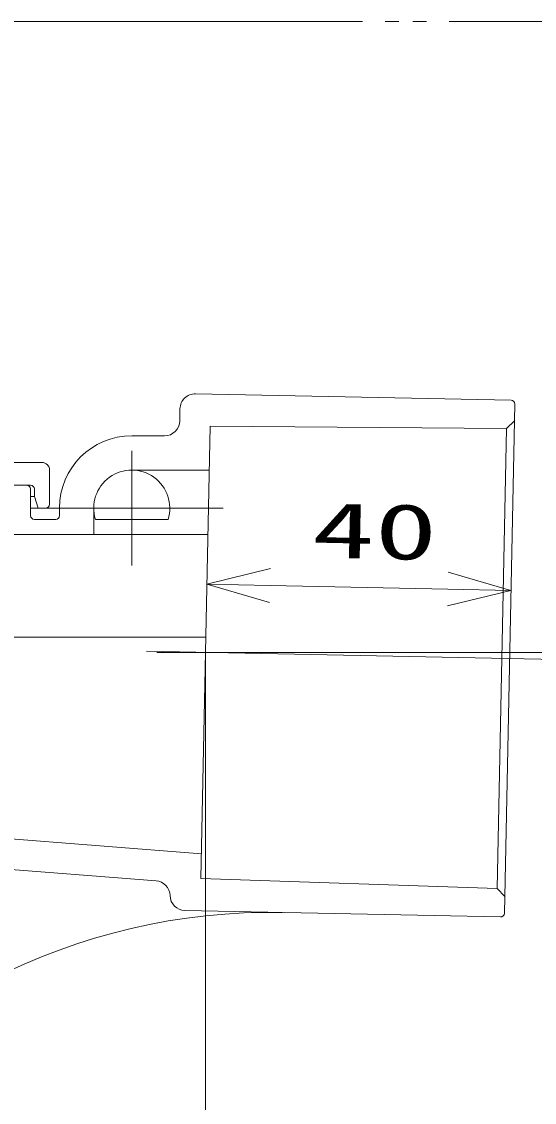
# Model space of a CAD drawing. Units: millimetres on the paper. Extents: x -305 to 305, y -152 to 152.
# Drawn here: x -45.6 to -23.13, y 38.95 to 86.34 of the extents above; entities that cross this region are included whole.
import ezdxf
from ezdxf.enums import TextEntityAlignment as Align

# ---------------------------------------------------------------- set-up
doc = ezdxf.new("R2010")
doc.units = ezdxf.units.MM
for name, pattern in [('LONG_CHAIN', [21, 18, -1, 1, -1]), ('LONG_DASHED2', [13, 12, -1]), ('LONG_DOUBLE_CHAIN', [21.8, 18, -1, 0.6, -0.6, 0.6, -1])]:
    doc.linetypes.add(name, pattern=pattern)
doc.layers.add('0-1_TV', color=7, linetype='Continuous', lineweight=9)
doc.layers.add('0-2_0', color=7, linetype='Continuous', lineweight=9)
doc.styles.add('ＭＳ ゴシック', font='')
doc.styles.get('ＭＳ ゴシック').set_extended_font_data('MS Gothic')

# ---------------------------------------------------------------- blocks, each defined once
blk = doc.blocks.new('_OPEN30')
at = {"layer": '0-2_0'}
blk.add_line((0, 0), (-1, 0), dxfattribs=at)
blk.add_lwpolyline([(-1, 0.2679), (0, 0), (-1, -0.2679)], dxfattribs=at)

msp = doc.modelspace()

# ---------------------------------------------------------------- linework, layer by layer
at = {"layer": '0-1_TV', "linetype": 'LONG_DOUBLE_CHAIN'}
msp.add_line((-201.261, 86.345), (-5.058, 86.345), dxfattribs=at)
at = {"layer": '0-1_TV'}
for p, q in [((-24.15, 69.741), (-37.981, 70.023)), ((-38.661, 69.37), (-38.672, 68.832)), ((-23.987, 69.571), (-24.442, 47.243)), ((-24.342, 68.507), (-24.002, 68.843)), ((-37.343, 68.596), (-37.747, 48.761)), ((-24.342, 68.507), (-37.343, 68.596)), ((-24.342, 68.507), (-24.753, 48.321)), ((-40.776, 68.179), (-39.338, 68.179)), ((-54.287, 67.012), (-44.709, 67.012)), ((-44.376, 66.679), (-44.376, 65.179)), ((-40.776, 66.679), (-37.382, 66.679)), ((-46.042, 66.012), (-45.209, 66.012)), ((-45.209, 65.845), (-45.209, 64.679)), ((-44.876, 65.012), (-45.042, 65.512)), ((-44.542, 65.012), (-45.209, 65.012)), ((-43.942, 65.012), (-43.942, 64.679)), ((-42.442, 65.012), (-42.442, 63.845)), ((-45.042, 64.512), (-44.109, 64.512)), ((-42.366, 64.512), (-39.186, 64.512)), ((-47.209, 63.845), (-40.776, 63.845)), ((-40.776, 63.845), (-37.44, 63.845)), ((-26.923, 61.458), (-34.715, 61.617)), ((-37.545, 58.679), (-37.545, 15.15)), ((-53.892, 51.12), (-37.725, 49.847)), ((-55.683, 49.923), (-39.71, 48.666)), ((-24.753, 48.321), (-37.747, 48.761)), ((-24.753, 48.321), (-24.427, 47.971)), ((-24.612, 47.079), (-38.442, 47.361))]:
    msp.add_line(p, q, dxfattribs=at)
at = {"layer": '0-1_TV', "linetype": 'LONG_CHAIN'}
for p, q in [((-40.776, 67.525), (-40.776, 62.499)), ((-44.789, 65.012), (-36.762, 65.012)), ((-40.13, 58.731), (-11.259, 58.143)), ((-39.678, 58.679), (-11.838, 58.679))]:
    msp.add_line(p, q, dxfattribs=at)
at = {"layer": '0-1_TV', "linetype": 'LONG_DASHED2'}
msp.add_line((-47.574, 59.345), (-37.531, 59.345), dxfattribs=at)
at = {"layer": '0-1_TV'}
msp.add_lwpolyline([(-45.042, 65.845), (-45.042, 65.512), (-45.209, 65.512)], dxfattribs=at)
for centre, radius, start, end in [((-37.994, 69.357), 0.667, 88.8333, 178.8333), ((-24.154, 69.575), 0.167, 358.8333, 88.8333), ((-39.338, 68.845), 0.667, 270, 358.8333), ((-40.776, 65.012), 3.167, 90, 180), ((-44.709, 66.679), 0.333, 0, 90), ((-40.776, 65.012), 1.667, 342.542, 197.458), ((-45.376, 65.845), 0.167, 0, 90), ((-45.209, 65.845), 0.167, 0, 90), ((-44.542, 65.179), 0.167, 270, 0), ((-45.042, 64.679), 0.167, 180, 270), ((-44.109, 64.679), 0.167, 270, 0), ((-39.762, 48.001), 0.667, 1.1307, 85.5), ((-38.429, 48.028), 0.667, 181.1308, 268.8333), ((-34.719, 20.613), 26.667, 88.8333, 145.8572), ((-24.608, 47.246), 0.167, 268.8333, 358.8333)]:
    msp.add_arc(centre, radius, start, end, dxfattribs=at)

# ---------------------------------------------------------------- block references
at = {"layer": '0-1_TV', "xscale": 2.77, "yscale": 2.77}
for p, rotation in [((-37.484, 61.673), 178.83333), ((-24.154, 61.402), 358.83333)]:
    msp.add_blockref('_OPEN30', p, dxfattribs=dict(at, rotation=rotation))

# ---------------------------------------------------------------- texts
at = {"layer": '0-1_TV', "style": 'ＭＳ ゴシック', "width": 1.65}
msp.add_text('40', height=2.441, rotation=358.833, dxfattribs=at).set_placement((-32.903, 62.11), align=Align.BOTTOM_LEFT)

doc.saveas('drawing.dxf')
